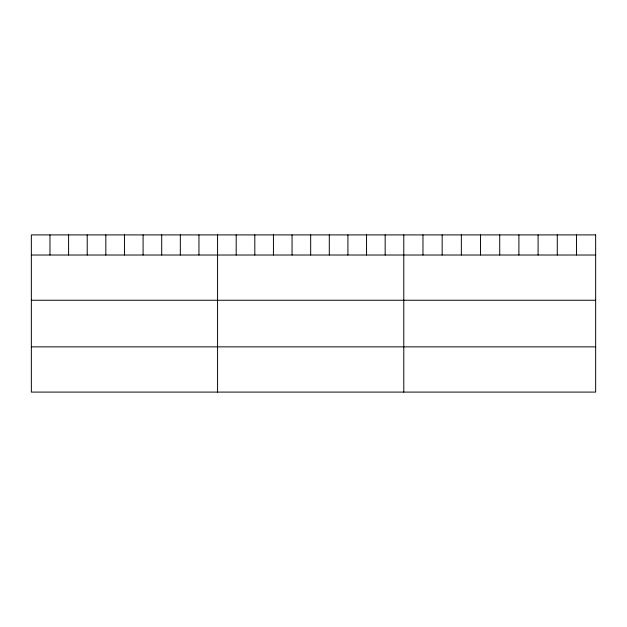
<?xml version="1.0" encoding="UTF-8"?>
<svg xmlns="http://www.w3.org/2000/svg" width="627" height="627" viewBox="0 0 627 627"><rect width="100%" height="100%" fill="white"/><g stroke="black" fill="none" stroke-linecap="round" stroke-linejoin="round"><path stroke-width="0.94" d="M31.35 255.017L595.65 255.017M31.35 300.247L595.65 300.247M31.35 346.856L595.65 346.856M576.464 234.906L576.464 255.017M557.278 234.906L557.278 255.017M538.091 234.906L538.091 255.017M518.905 234.906L518.905 255.017M499.719 234.906L499.719 255.017M480.533 234.906L480.533 255.017M461.347 234.906L461.347 255.017M442.16 234.906L442.16 255.017M422.974 234.906L422.974 255.017M403.788 234.906L403.788 392.094M385.166 234.906L385.166 255.017M366.544 234.906L366.544 255.017M347.922 234.906L347.922 255.017M329.3 234.906L329.3 255.017M310.678 234.906L310.678 255.017M292.057 234.906L292.057 255.017M273.435 234.906L273.435 255.017M254.813 234.906L254.813 255.017M236.191 234.906L236.191 255.017M217.569 234.906L217.569 392.094M198.947 234.906L198.947 255.017M180.325 234.906L180.325 255.017M161.703 234.906L161.703 255.017M143.081 234.906L143.081 255.017M124.46 234.906L124.46 255.017M105.838 234.906L105.838 255.017M87.216 234.906L87.216 255.017M68.594 234.906L68.594 255.017M49.972 234.906L49.972 255.017M595.65 234.906L31.35 234.906L31.35 392.094L595.65 392.094L595.65 234.906"/></g></svg>
